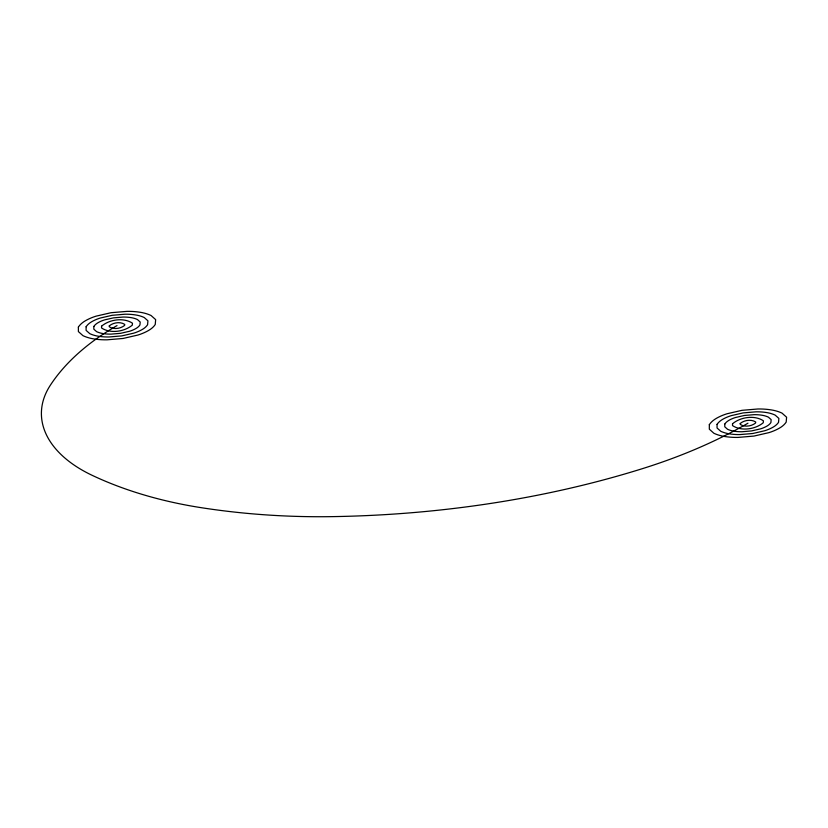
<?xml version="1.0" encoding="UTF-8"?>
<svg xmlns="http://www.w3.org/2000/svg" width="828" height="828" viewBox="0 0 828 828"><rect width="100%" height="100%" fill="white"/><g stroke="black" fill="none" stroke-linecap="round" stroke-linejoin="round"><path stroke-width="1.24" d="M117.017 325.59A291.86 168.498 0 0 0 50.301 385.299A138.4 79.902 0 0 0 92.063 475.282A291.86 168.498 0 0 0 201.546 507.73A457.097 263.904 0 0 0 332.225 516.631A690.552 398.682 0 0 0 642.497 468.627A457.097 263.904 0 0 0 747.963 423.201M78.381 327.05L78.381 331.573L82.976 335.682A29.187 16.85 0 0 0 93.916 338.931A45.706 26.392 0 0 0 106.988 339.822L122.989 338.476L138.017 335.019A45.706 26.392 0 0 0 148.564 330.476A29.187 16.85 0 0 0 155.24 324.504L155.654 319.618L151.058 315.509A29.187 16.85 0 0 0 140.108 312.259A45.706 26.392 0 0 0 127.046 311.369L111.035 312.715L96.017 316.172A45.706 26.392 0 0 0 85.47 320.715A30.988 17.895 0 0 0 78.381 327.05M86.112 326.76L86.102 330.372L89.776 333.663A23.35 13.476 0 0 0 98.542 336.261A36.567 21.114 0 0 0 108.996 336.975L121.799 335.899L133.815 333.135A36.567 21.114 0 0 0 142.25 329.503A23.35 13.476 0 0 0 147.591 324.721L147.922 320.809L144.248 317.528A23.35 13.476 0 0 0 135.492 314.93A36.567 21.114 0 0 0 125.038 314.216L112.235 315.292L100.219 318.055A36.567 21.114 0 0 0 91.773 321.688A24.788 14.314 0 0 0 86.112 326.76M93.833 326.47L93.833 329.182L96.586 331.645A17.512 10.112 0 0 0 103.158 333.591A27.427 15.835 0 0 0 111.004 334.129L120.598 333.322L129.613 331.252A27.427 15.835 0 0 0 135.947 328.519A17.512 10.112 0 0 0 139.942 324.938L140.201 322.009L137.438 319.546A17.512 10.112 0 0 0 130.876 317.6A27.427 15.835 0 0 0 123.03 317.062L113.426 317.869L104.411 319.939A27.427 15.835 0 0 0 98.087 322.672A18.599 10.733 0 0 0 93.833 326.47M101.565 326.18L101.565 327.981C110.31 333.87 124.345 331.78 132.304 325.156L132.47 323.199C123.651 317.3 109.503 319.401 101.565 326.18M109.286 325.89L109.286 326.791C113.664 329.73 120.681 328.685 124.655 325.373L124.738 324.4C120.339 321.45 113.26 322.496 109.286 325.89M709.327 424.66L709.327 429.183L713.922 433.292A29.187 16.85 0 0 0 724.873 436.532A45.706 26.392 0 0 0 737.934 437.422L753.935 436.077L768.964 432.63A45.706 26.392 0 0 0 779.51 428.086A29.187 16.85 0 0 0 786.186 422.114L786.6 417.229L782.005 413.11A29.187 16.85 0 0 0 771.054 409.87A45.706 26.392 0 0 0 757.993 408.98L741.981 410.326L726.963 413.783A45.706 26.392 0 0 0 716.417 418.326A30.988 17.895 0 0 0 709.327 424.66M717.058 424.371L717.048 427.983L720.733 431.274A23.35 13.476 0 0 0 729.489 433.872A36.567 21.114 0 0 0 739.942 434.576L752.745 433.51L764.761 430.736A36.567 21.114 0 0 0 773.197 427.103A23.35 13.476 0 0 0 778.537 422.332L778.869 418.419L775.194 415.128A23.35 13.476 0 0 0 766.438 412.53A36.567 21.114 0 0 0 755.985 411.826L743.182 412.903L731.165 415.666A36.567 21.114 0 0 0 722.72 419.299A24.788 14.314 0 0 0 717.058 424.371M724.779 424.081L724.779 426.793L727.533 429.256A17.512 10.112 0 0 0 734.105 431.202A27.427 15.835 0 0 0 741.95 431.74L751.545 430.933L760.559 428.852A27.427 15.835 0 0 0 766.894 426.13A17.512 10.112 0 0 0 770.899 422.549L771.147 419.62L768.384 417.146A17.512 10.112 0 0 0 761.822 415.201A27.427 15.835 0 0 0 753.977 414.673L744.372 415.47L735.357 417.55A27.427 15.835 0 0 0 729.033 420.272A18.599 10.733 0 0 0 724.779 424.081M732.511 423.781L732.511 425.592C741.257 431.481 755.291 429.39 763.25 422.766L763.416 420.81C754.608 414.9 740.449 417.012 732.511 423.781M740.232 423.491L740.232 424.402C744.61 427.341 751.627 426.296 755.602 422.984L755.695 422.011C751.286 419.051 744.206 420.106 740.232 423.491"/></g></svg>
